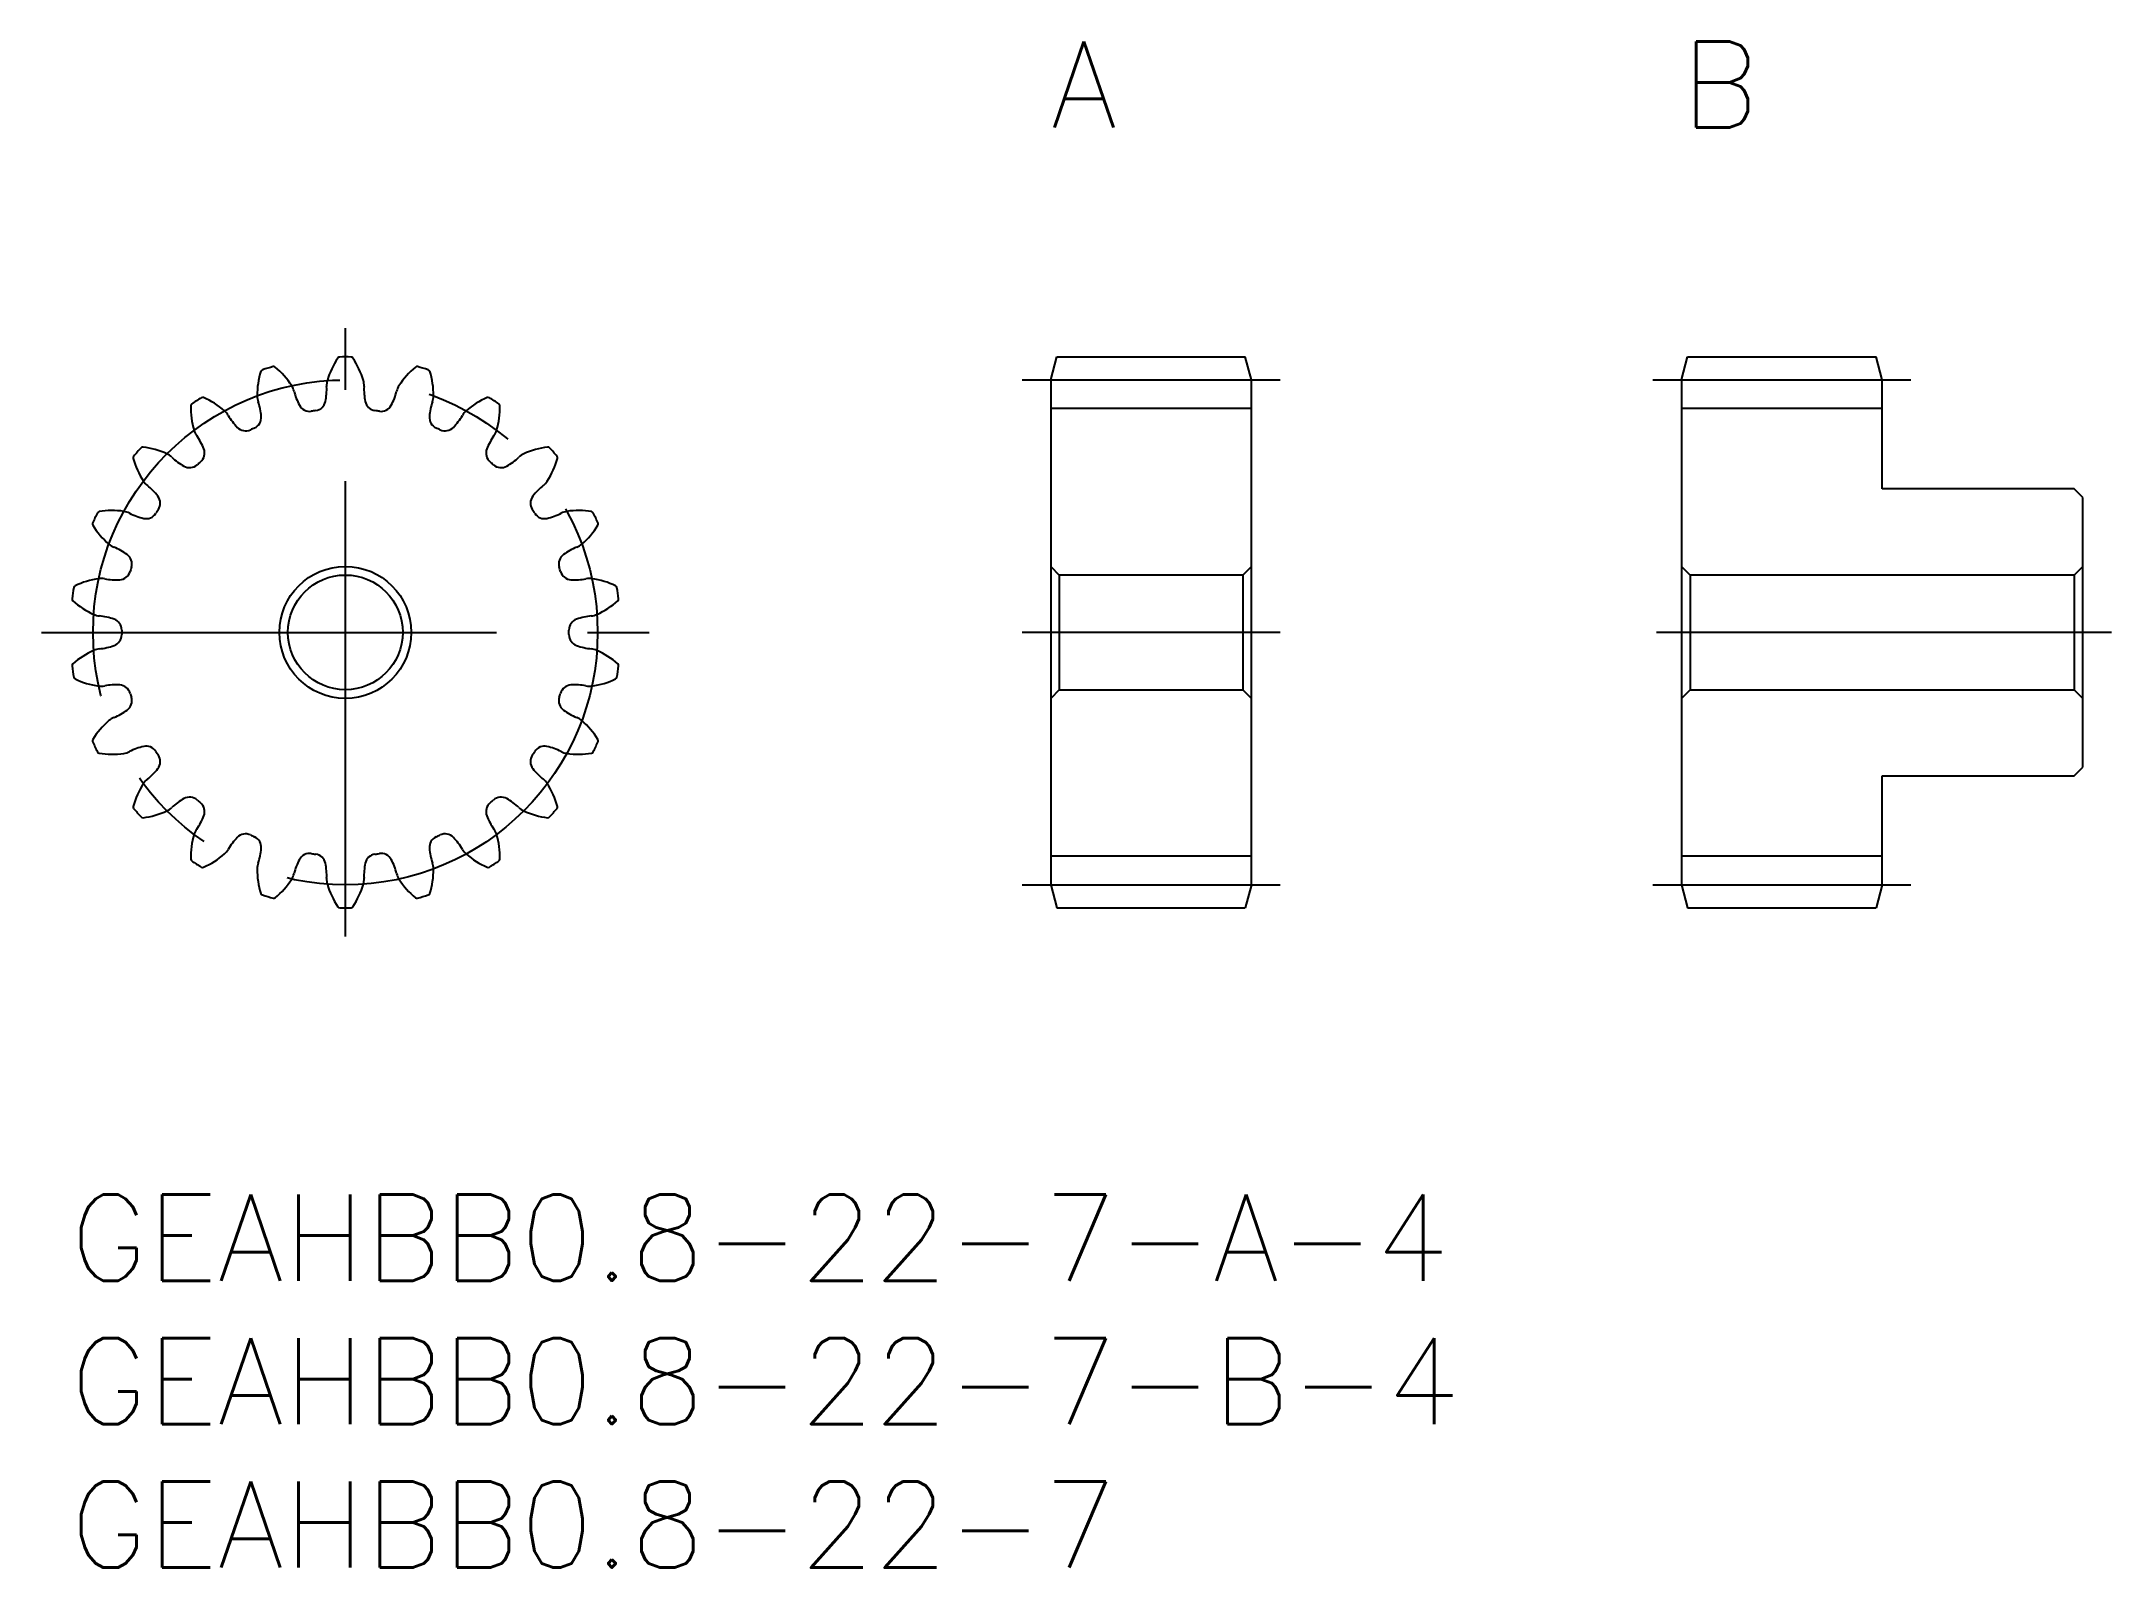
# Model space of a CAD drawing. Extents: x -1 to 71.2, y -13 to 40.2.
import ezdxf

# ---------------------------------------------------------------- set-up
doc = ezdxf.new("R2010")
doc.units = 0
doc.header["$LTSCALE"] = 0.5
doc.linetypes.add('CENTER', pattern=[50.8, 31.75, -6.35, 6.35, -6.35])
for name, color, linetype in [('MSM_CENTER', 1, 'CENTER'), ('MSM_CONTINUOUS', 7, 'CONTINUOUS'), ('MSM_PART_NUMBER', 7, 'CONTINUOUS')]:
    doc.layers.add(name, color=color, linetype=linetype)
doc.styles.get("Standard").update_dxf_attribs({"font": 'txt.shx', "height": 1, "bigfont": 'bigfont.shx'})

# ---------------------------------------------------------------- blocks, each defined once
blk = doc.blocks.new('*U2')
at = {"layer": 'MSM_PART_NUMBER'}
blk.add_text('GEAHBB0.8-22-7-A-4', height=3, dxfattribs=at).set_placement((0, -3))
blk = doc.blocks.new('*U3')
at = {"layer": 'MSM_PART_NUMBER'}
blk.add_text('GEAHBB0.8-22-7-B-4', height=3, dxfattribs=at).set_placement((0, -8))
blk = doc.blocks.new('*U4')
at = {"layer": 'MSM_PART_NUMBER'}
blk.add_text('GEAHBB0.8-22-7', height=3, dxfattribs=at).set_placement((0, -13))
blk = doc.blocks.new('*U5')
at = {"layer": 'MSM_PART_NUMBER'}
blk.add_text('B', height=3, dxfattribs=at).set_placement((56.2, 37.2))
blk = doc.blocks.new('*U6')
at = {"layer": 'MSM_PART_NUMBER'}
blk.add_text('A', height=3, dxfattribs=at).set_placement((34.2, 37.2))

msp = doc.modelspace()

# ---------------------------------------------------------------- linework, layer by layer
at = {"layer": 'MSM_CENTER'}
for p, q in [((9.6, 9), (9.6, 30.2)), ((33.2, 28.4), (42.2, 28.4)), ((55.2, 28.4), (64.2, 28.4)), ((-1, 19.6), (20.2, 19.6)), ((42.2, 19.6), (33.2, 19.6)), ((71.2, 19.6), (55.2, 19.6)), ((33.2, 10.8), (42.2, 10.8)), ((55.2, 10.8), (64.2, 10.8))]:
    msp.add_line(p, q, dxfattribs=at)
msp.add_circle((9.6, 19.6), 8.8, dxfattribs=at)
at = {"layer": 'MSM_CONTINUOUS'}
for p, q in [((34.2, 28.4), (34.414, 29.2)), ((34.414, 29.2), (40.986, 29.2)), ((41.2, 28.4), (40.986, 29.2)), ((56.2, 28.4), (56.414, 29.2)), ((56.414, 29.2), (62.986, 29.2)), ((63.2, 28.4), (62.986, 29.2)), ((34.2, 28.4), (34.2, 10.8)), ((41.2, 10.8), (41.2, 28.4)), ((56.2, 28.4), (56.2, 10.8)), ((63.2, 24.6), (63.2, 28.4)), ((41.2, 27.4), (34.2, 27.4)), ((63.2, 27.4), (56.2, 27.4)), ((69.9, 24.6), (63.2, 24.6)), ((70.2, 24.3), (69.9, 24.6)), ((70.2, 14.9), (70.2, 24.3)), ((34.2, 21.9), (34.5, 21.6)), ((40.9, 21.6), (41.2, 21.9)), ((56.2, 21.9), (56.5, 21.6)), ((69.9, 21.6), (70.2, 21.9)), ((34.5, 21.6), (34.5, 17.6)), ((40.9, 21.6), (34.5, 21.6)), ((40.9, 21.6), (40.9, 17.6)), ((56.5, 21.6), (56.5, 17.6)), ((69.9, 21.6), (56.5, 21.6)), ((69.9, 21.6), (69.9, 17.6)), ((34.5, 17.6), (34.2, 17.3)), ((34.5, 17.6), (40.9, 17.6)), ((41.2, 17.3), (40.9, 17.6)), ((56.5, 17.6), (56.2, 17.3)), ((56.5, 17.6), (69.9, 17.6)), ((70.2, 17.3), (69.9, 17.6)), ((63.2, 10.8), (63.2, 14.6)), ((63.2, 14.6), (69.9, 14.6)), ((69.9, 14.6), (70.2, 14.9)), ((41.2, 11.8), (34.2, 11.8)), ((63.2, 11.8), (56.2, 11.8)), ((34.2, 10.8), (34.414, 10)), ((41.2, 10.8), (40.986, 10)), ((56.2, 10.8), (56.414, 10)), ((63.2, 10.8), (62.986, 10)), ((34.414, 10), (40.986, 10)), ((56.414, 10), (62.986, 10))]:
    msp.add_line(p, q, dxfattribs=at)
for radius in [2.3, 2]:
    msp.add_circle((9.6, 19.6), radius, dxfattribs=at)
for centre, radius, start, end in [((11.617, 27.624), 2.75, 145.96974, 164.09091), ((9.404, 29.118), 0.08, 91.17884, 145.96974), ((9.6, 19.6), 9.6, 88.82116, 91.17884), ((9.796, 29.118), 0.08, 34.03026, 88.82116), ((7.583, 27.624), 2.75, 15.90909, 34.03026), ((9.275, 27.867), 2.75, 162.33337, 180.45455), ((6.731, 28.677), 0.08, 107.54248, 162.33337), ((9.6, 19.6), 9.6, 105.18479, 107.54248), ((7.106, 28.788), 0.08, 50.3939, 105.18479), ((5.404, 26.731), 2.75, 32.27273, 50.3939), ((7.177, 27.85), 0.653, 14.06107, 32.27273), ((6.75, 28.084), 2.2, 348.58414, 2.30257), ((9.6, 28.199), 0.653, 164.09091, 182.30257), ((9.6, 28.199), 0.653, 357.69743, 15.9091), ((12.45, 28.084), 2.2, 177.69743, 191.41586), ((12.023, 27.85), 0.653, 147.72727, 165.93893), ((13.796, 26.731), 2.75, 129.6061, 147.72727), ((12.094, 28.788), 0.08, 74.81535, 129.6061), ((9.6, 19.6), 9.6, 72.45752, 74.81521), ((12.469, 28.677), 0.08, 17.66663, 72.45752), ((9.925, 27.867), 2.75, 359.54545, 17.66663), ((4.289, 27.501), 0.08, 123.90612, 178.69701), ((6.959, 27.44), 2.75, 178.69701, 196.81818), ((9.6, 19.6), 9.6, 121.54843, 123.90612), ((4.619, 27.713), 0.08, 66.75753, 121.54843), ((3.565, 25.26), 2.75, 48.63636, 66.75753), ((7.177, 27.85), 0.653, 180.45454, 198.6662), ((4.475, 26.937), 2.2, 4.94777, 18.6662), ((9.945, 28.543), 2.2, 194.06107, 207.7795), ((8.352, 27.705), 0.4, 207.77951, 278.75241), ((8.514, 27.728), 0.4, 277.61123, 348.58415), ((10.686, 27.728), 0.4, 191.41587, 262.38877), ((10.848, 27.705), 0.4, 261.24759, 332.22049), ((9.255, 28.543), 2.2, 332.2205, 345.93893), ((14.725, 26.937), 2.2, 161.3338, 175.05222), ((12.023, 27.85), 0.653, 341.3338, 359.54546), ((15.635, 25.26), 2.75, 113.24247, 131.36364), ((14.581, 27.713), 0.08, 58.45172, 113.24247), ((9.6, 19.6), 9.6, 56.09388, 58.45157), ((12.241, 27.44), 2.75, 343.18182, 1.30299), ((14.911, 27.501), 0.08, 1.30299, 56.09388), ((4.951, 26.834), 0.653, 30.42471, 48.63637), ((7.411, 28.278), 2.2, 210.4247, 224.14314), ((6.119, 27.025), 0.4, 224.14315, 295.11605), ((9.6, 19.6), 7.8, 113.97486, 115.11605), ((6.268, 27.093), 0.4, 293.97486, 4.94776), ((9.6, 19.6), 7.8, 97.61123, 98.75241), ((9.6, 19.6), 7.8, 81.24759, 82.38877), ((12.932, 27.093), 0.4, 175.05222, 246.02514), ((9.6, 19.6), 7.8, 64.88395, 66.02514), ((13.081, 27.025), 0.4, 244.88395, 315.85685), ((11.789, 28.278), 2.2, 315.85686, 329.5753), ((14.249, 26.834), 0.653, 131.36364, 149.57529), ((9.6, 19.6), 9.6, 137.91207, 140.26975), ((2.535, 25.981), 0.08, 83.12117, 137.91207), ((2.215, 23.33), 2.75, 65, 83.12117), ((4.951, 26.834), 0.653, 196.81818, 215.02984), ((2.615, 25.196), 2.2, 21.31141, 35.02984), ((4.292, 25.85), 0.4, 310.3385, 21.3114), ((14.908, 25.85), 0.4, 158.68858, 229.6615), ((16.585, 25.196), 2.2, 144.97016, 158.68859), ((14.249, 26.834), 0.653, 324.97016, 343.18182), ((16.985, 23.33), 2.75, 96.87883, 115), ((16.665, 25.981), 0.08, 42.08808, 96.87883), ((9.6, 19.6), 9.6, 39.73025, 42.08793), ((2.279, 25.685), 0.08, 140.26975, 195.06065), ((4.857, 26.379), 2.75, 195.06065, 213.18182), ((3.102, 25.231), 0.653, 46.78834, 65), ((5.055, 27.31), 2.2, 226.78834, 240.50677), ((4.169, 25.743), 0.4, 240.50678, 311.47968), ((9.6, 19.6), 7.8, 130.3385, 131.47968), ((9.6, 19.6), 7.8, 48.52032, 49.6615), ((15.031, 25.743), 0.4, 228.52032, 299.49322), ((14.145, 27.31), 2.2, 299.49323, 313.21166), ((16.098, 25.231), 0.653, 115, 133.21166), ((14.343, 26.379), 2.75, 326.81818, 344.93935), ((16.921, 25.685), 0.08, 344.93935, 39.73025), ((3.102, 25.231), 0.653, 213.18182, 231.39348), ((1.322, 23.002), 2.2, 37.67505, 51.39348), ((17.878, 23.002), 2.2, 128.60652, 142.32495), ((16.098, 25.231), 0.653, 308.60652, 326.81818), ((1.463, 21.099), 2.75, 81.36364, 99.48481), ((9.6, 19.6), 7.8, 146.70214, 147.84332), ((2.746, 24.102), 0.4, 326.70214, 37.67504), ((16.454, 24.102), 0.4, 142.32494, 213.29786), ((9.6, 19.6), 7.8, 32.15668, 33.29786), ((17.737, 21.099), 2.75, 80.51519, 98.63636), ((0.861, 23.376), 0.08, 156.63339, 211.42428), ((9.6, 19.6), 9.6, 154.2757, 156.63339), ((3.139, 24.768), 2.75, 211.42428, 229.54545), ((1.023, 23.732), 0.08, 99.48481, 154.2757), ((1.778, 23.172), 0.653, 63.15198, 81.36364), ((3.067, 25.717), 2.2, 243.15198, 256.87041), ((2.658, 23.964), 0.4, 256.8704, 327.84332), ((16.542, 23.964), 0.4, 212.15668, 283.12958), ((16.133, 25.717), 2.2, 283.12959, 296.84802), ((17.422, 23.172), 0.653, 98.63636, 116.84802), ((16.061, 24.768), 2.75, 310.45455, 328.57572), ((18.177, 23.732), 0.08, 25.72445, 80.51519), ((9.6, 19.6), 9.6, 23.36661, 25.7243), ((18.339, 23.376), 0.08, 328.57572, 23.36661), ((1.778, 23.172), 0.653, 229.54545, 247.75711), ((0.699, 20.531), 2.2, 54.03868, 67.75711), ((18.501, 20.531), 2.2, 112.24289, 125.96132), ((17.422, 23.172), 0.653, 292.24289, 310.45455), ((1.71, 21.832), 0.4, 273.23403, 344.20695), ((1.756, 21.988), 0.4, 343.06577, 54.03867), ((9.6, 19.6), 7.8, 163.06577, 164.20695), ((17.444, 21.988), 0.4, 125.96131, 196.93423), ((9.6, 19.6), 7.8, 15.79305, 16.93423), ((17.49, 21.832), 0.4, 195.79305, 266.76594), ((9.6, 19.6), 9.6, 170.63934, 172.99702), ((0.207, 21.148), 0.08, 115.84844, 170.63934), ((1.371, 18.746), 2.75, 97.72727, 115.84844), ((1.089, 20.824), 0.653, 79.51561, 97.72727), ((1.608, 23.629), 2.2, 259.51561, 273.23404), ((17.592, 23.629), 2.2, 266.76595, 280.48439), ((18.111, 20.824), 0.653, 82.27273, 100.48439), ((17.829, 18.746), 2.75, 64.15156, 82.27273), ((18.993, 21.148), 0.08, 9.36066, 64.15156), ((9.6, 19.6), 9.6, 7.00298, 9.36066), ((0.151, 20.761), 0.08, 172.99702, 227.78792), ((1.945, 22.738), 2.75, 227.78792, 245.90909), ((1.089, 20.824), 0.653, 245.90909, 264.12075), ((18.111, 20.824), 0.653, 275.87925, 294.09091), ((17.255, 22.738), 2.75, 294.09091, 312.21208), ((19.049, 20.761), 0.08, 312.21208, 7.00298), ((0.797, 17.986), 2.2, 70.40232, 84.12075), ((1.4, 19.682), 0.4, 359.42941, 70.40231), ((1.4, 19.518), 0.4, 289.59767, 0.57059), ((9.6, 19.6), 7.8, 179.42941, 180.57059), ((17.8, 19.682), 0.4, 109.59767, 180.57059), ((9.6, 19.6), 7.8, 359.42941, 0.57059), ((17.8, 19.518), 0.4, 179.42941, 250.40231), ((18.403, 17.986), 2.2, 95.87925, 109.59768), ((1.945, 16.462), 2.75, 114.09091, 132.21208), ((1.089, 18.376), 0.653, 95.87925, 114.09091), ((0.797, 21.214), 2.2, 275.87925, 289.59768), ((18.403, 21.214), 2.2, 250.40232, 264.12075), ((18.111, 18.376), 0.653, 65.90909, 84.12075), ((17.255, 16.462), 2.75, 47.78792, 65.90909), ((0.151, 18.439), 0.08, 132.21208, 187.00298), ((9.6, 19.6), 9.6, 187.00298, 189.36066), ((9.6, 19.6), 9.6, 350.63934, 352.99702), ((19.049, 18.439), 0.08, 352.99702, 47.78792), ((0.207, 18.052), 0.08, 189.36066, 244.15156), ((1.371, 20.454), 2.75, 244.15156, 262.27273), ((1.089, 18.376), 0.653, 262.27273, 280.48439), ((1.608, 15.571), 2.2, 86.76595, 100.48439), ((1.71, 17.368), 0.4, 15.79305, 86.76594), ((1.756, 17.212), 0.4, 305.96131, 16.93423), ((9.6, 19.6), 7.8, 195.79305, 196.93423), ((17.444, 17.212), 0.4, 163.06577, 234.03867), ((9.6, 19.6), 7.8, 343.06577, 344.20695), ((17.49, 17.368), 0.4, 93.23403, 164.20695), ((17.592, 15.571), 2.2, 79.51561, 93.23404), ((18.111, 18.376), 0.653, 259.51561, 277.72727), ((17.829, 20.454), 2.75, 277.72727, 295.84844), ((18.993, 18.052), 0.08, 295.84844, 350.63934), ((1.778, 16.028), 0.653, 112.24289, 130.45455), ((0.699, 18.669), 2.2, 292.24289, 305.96131), ((18.501, 18.669), 2.2, 234.03868, 247.75711), ((17.422, 16.028), 0.653, 49.54545, 67.75711), ((3.139, 14.432), 2.75, 130.45455, 148.57572), ((16.061, 14.432), 2.75, 31.42428, 49.54545), ((0.861, 15.824), 0.08, 148.57572, 203.36661), ((9.6, 19.6), 9.6, 203.36661, 205.7243), ((1.023, 15.468), 0.08, 205.7243, 260.51519), ((1.463, 18.101), 2.75, 260.51519, 278.63636), ((1.778, 16.028), 0.653, 278.63636, 296.84802), ((3.067, 13.483), 2.2, 103.12959, 116.84802), ((2.658, 15.236), 0.4, 32.15668, 103.12958), ((9.6, 19.6), 7.8, 212.15668, 213.29786), ((2.746, 15.098), 0.4, 322.32494, 33.29786), ((16.454, 15.098), 0.4, 146.70214, 217.67504), ((9.6, 19.6), 7.8, 326.70214, 327.84332), ((16.542, 15.236), 0.4, 76.8704, 147.84332), ((16.133, 13.483), 2.2, 63.15198, 76.87041), ((17.422, 16.028), 0.653, 243.15198, 261.36364), ((17.737, 18.101), 2.75, 261.36364, 279.48481), ((18.177, 15.468), 0.08, 279.48481, 334.2757), ((9.6, 19.6), 9.6, 334.2757, 336.63339), ((18.339, 15.824), 0.08, 336.63354, 31.42428), ((3.102, 13.969), 0.653, 128.60652, 146.81818), ((1.322, 16.198), 2.2, 308.60652, 322.32495), ((17.878, 16.198), 2.2, 217.67504, 231.39348), ((16.098, 13.969), 0.653, 33.18182, 51.39348), ((4.857, 12.821), 2.75, 146.81818, 164.93935), ((5.055, 11.89), 2.2, 119.49323, 133.21166), ((4.169, 13.457), 0.4, 48.52032, 119.49322), ((9.6, 19.6), 7.8, 228.52032, 229.6615), ((9.6, 19.6), 7.8, 310.3385, 311.47968), ((15.031, 13.457), 0.4, 60.50676, 131.47968), ((14.145, 11.89), 2.2, 46.78834, 60.50677), ((14.343, 12.821), 2.75, 15.06065, 33.18182), ((2.279, 13.515), 0.08, 164.93935, 219.73025), ((9.6, 19.6), 9.6, 219.73025, 222.08793), ((2.535, 13.219), 0.08, 222.08793, 276.87883), ((2.215, 15.87), 2.75, 276.87883, 295), ((3.102, 13.969), 0.653, 295, 313.21166), ((2.615, 14.004), 2.2, 324.97016, 338.68859), ((4.292, 13.35), 0.4, 338.68858, 49.6615), ((14.908, 13.35), 0.4, 130.3385, 201.3114), ((16.585, 14.004), 2.2, 201.31141, 215.02984), ((16.098, 13.969), 0.653, 226.78834, 245), ((16.985, 15.87), 2.75, 245, 263.12117), ((16.665, 13.219), 0.08, 263.12117, 317.91207), ((9.6, 19.6), 9.6, 317.91207, 320.26975), ((16.921, 13.515), 0.08, 320.2699, 15.06065), ((6.959, 11.76), 2.75, 163.18182, 181.30299), ((4.951, 12.366), 0.653, 144.97016, 163.18182), ((7.411, 10.922), 2.2, 135.85686, 149.5753), ((6.119, 12.175), 0.4, 64.88395, 135.85685), ((9.6, 19.6), 7.8, 244.88395, 246.02514), ((6.268, 12.107), 0.4, 355.05222, 66.02514), ((12.932, 12.107), 0.4, 113.97486, 184.94776), ((9.6, 19.6), 7.8, 293.97486, 295.11605), ((13.081, 12.175), 0.4, 44.14312, 115.11605), ((11.789, 10.922), 2.2, 30.4247, 44.14313), ((14.249, 12.366), 0.653, 16.81818, 35.02984), ((12.241, 11.76), 2.75, 358.69701, 16.81818), ((4.289, 11.699), 0.08, 181.30299, 236.09388), ((9.6, 19.6), 9.6, 236.09388, 238.45157), ((3.565, 13.94), 2.75, 293.24247, 311.36364), ((4.951, 12.366), 0.653, 311.36364, 329.57529), ((7.177, 11.35), 0.653, 161.3338, 179.54546), ((4.475, 12.263), 2.2, 341.3338, 355.05222), ((9.945, 10.657), 2.2, 152.2205, 165.93893), ((8.352, 11.495), 0.4, 81.24759, 152.22049), ((9.6, 19.6), 7.8, 261.24759, 262.38877), ((8.514, 11.472), 0.4, 11.41585, 82.38877), ((10.686, 11.472), 0.4, 97.61123, 168.58413), ((9.6, 19.6), 7.8, 277.61123, 278.75241), ((10.848, 11.495), 0.4, 27.77949, 98.75241), ((9.255, 10.657), 2.2, 14.06107, 27.7795), ((14.725, 12.263), 2.2, 184.94777, 198.6662), ((12.023, 11.35), 0.653, 0.45454, 18.6662), ((14.249, 12.366), 0.653, 210.42471, 228.63636), ((15.635, 13.94), 2.75, 228.63636, 246.75753), ((9.6, 19.6), 9.6, 301.54843, 303.90612), ((14.911, 11.699), 0.08, 303.90626, 358.69701), ((4.619, 11.487), 0.08, 238.45157, 293.24247), ((9.275, 11.333), 2.75, 179.54545, 197.66663), ((5.404, 12.469), 2.75, 309.6061, 327.72727), ((7.177, 11.35), 0.653, 327.72727, 345.93893), ((6.75, 11.116), 2.2, 357.69743, 11.41586), ((9.6, 11.001), 0.653, 177.69743, 195.90909), ((9.6, 11.001), 0.653, 344.09091, 2.30257), ((12.45, 11.116), 2.2, 168.58414, 182.30257), ((12.023, 11.35), 0.653, 194.06107, 212.27273), ((13.796, 12.469), 2.75, 212.27273, 230.3939), ((9.925, 11.333), 2.75, 342.33337, 0.45455), ((14.581, 11.487), 0.08, 246.75753, 301.54843), ((6.731, 10.523), 0.08, 197.66663, 252.45752), ((9.6, 19.6), 9.6, 252.45752, 254.81521), ((7.106, 10.412), 0.08, 254.81521, 309.6061), ((11.617, 11.576), 2.75, 195.90909, 214.03026), ((7.583, 11.576), 2.75, 325.96974, 344.09091), ((12.094, 10.412), 0.08, 230.3939, 285.18479), ((9.6, 19.6), 9.6, 285.18479, 287.54248), ((12.469, 10.523), 0.08, 287.54248, 342.33337), ((9.404, 10.082), 0.08, 214.03026, 268.82116), ((9.6, 19.6), 9.6, 268.82116, 271.17884), ((9.796, 10.082), 0.08, 271.17899, 325.96974)]:
    msp.add_arc(centre, radius, start, end, dxfattribs=at)

# ---------------------------------------------------------------- block references
for name in ['*U6', '*U5', '*U2', '*U3', '*U4']:
    msp.add_blockref(name, (0, 0), dxfattribs=at)

doc.saveas('drawing.dxf')
